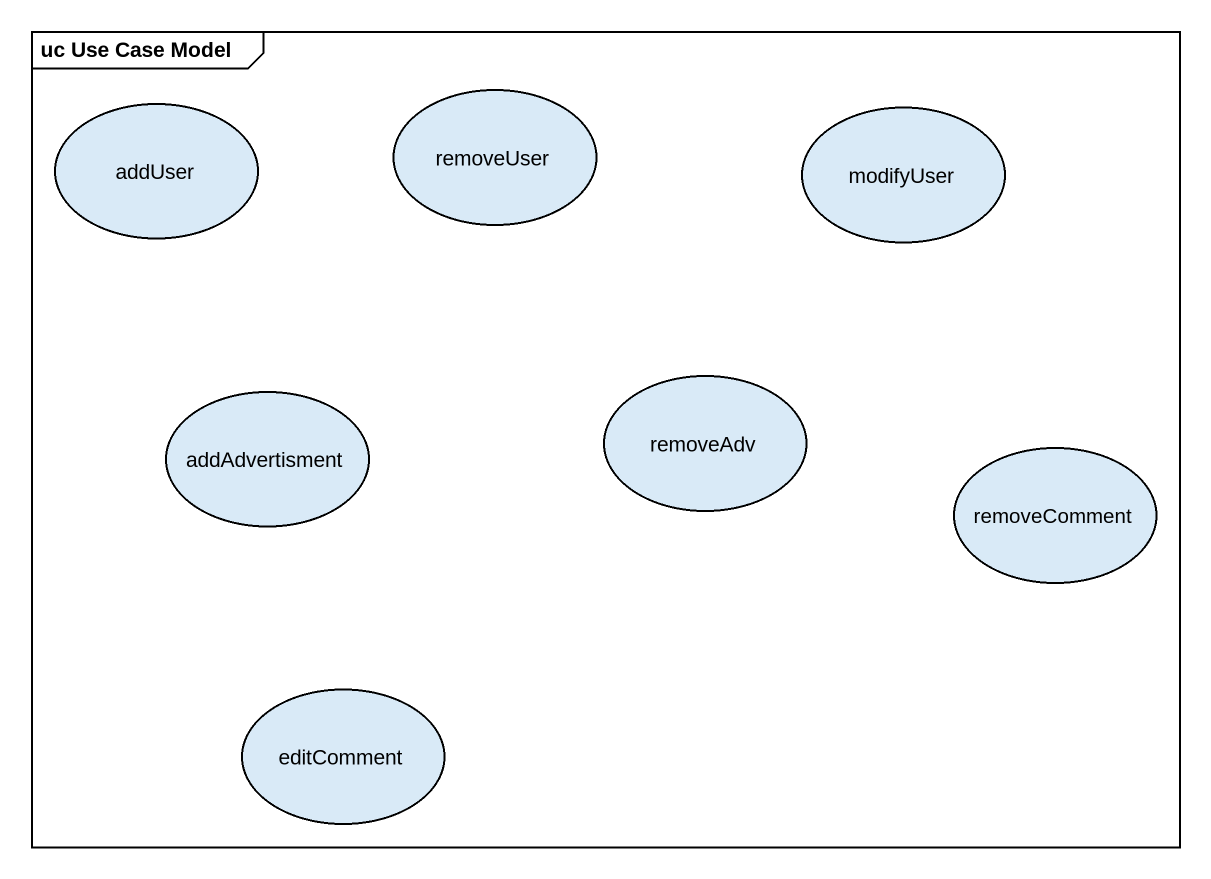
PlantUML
@startuml
mainframe uc Use Case Model
usecase addUser
usecase removeUser
usecase modifyUser
usecase addAdvertisment
usecase removeAdv
usecase removeComment
usecase editComment
@enduml
